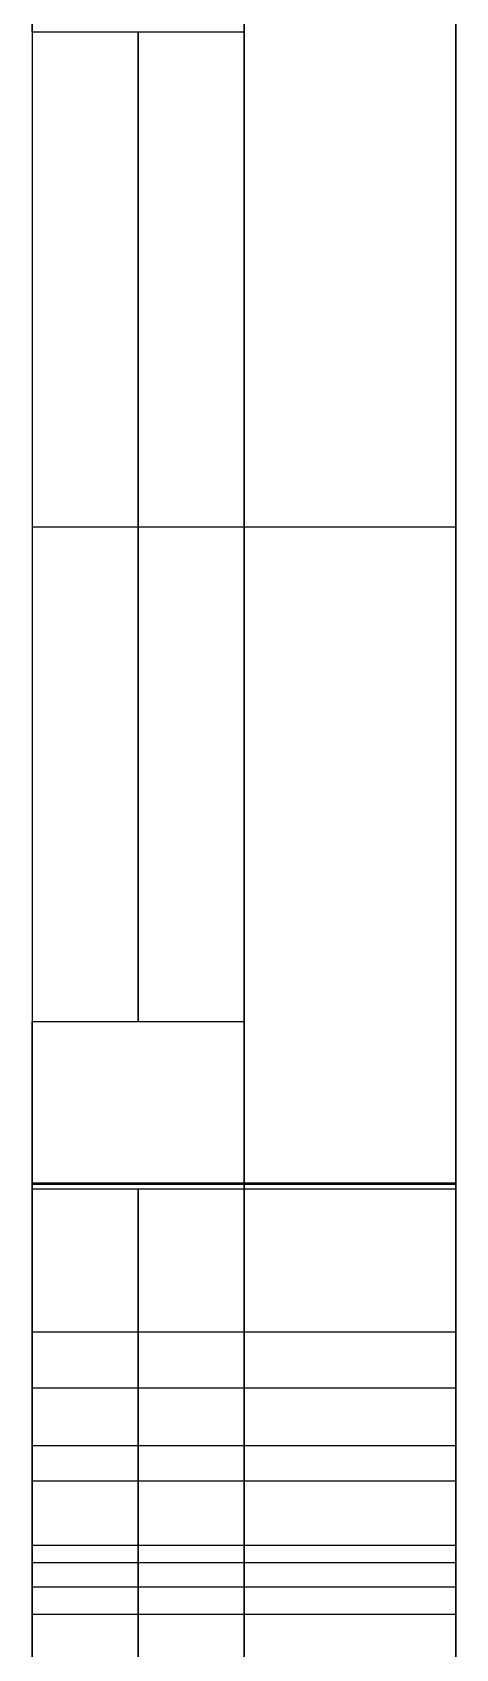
# Model space of a CAD drawing. Extents: x 6886 to 7154, y -44440 to -39703.
# Drawn here: x 6886.5 to 6904.5, y -40514 to -40445.4 of the extents above; entities that cross this region are included whole.
import ezdxf

# ---------------------------------------------------------------- set-up
doc = ezdxf.new("R2010")
doc.units = 0
doc.layers.add('ENDS', color=40, linetype='CONTINUOUS')

# ---------------------------------------------------------------- blocks, each defined once
blk = doc.blocks.new('SKYLARK200_END-S-1')
at = {"layer": 'ENDS'}
for p, q in [((-268, 4712.028, 141), (-268, 3945.009, 141)), ((-250, 4712.028, 141), (-250, 3924.028, 141)), ((-250, 3886, 282), (-250, 4021.55, 282)), ((-250, 3886, 264), (-250, 4021.55, 264)), ((-250, 3886, 273), (-250, 4021.55, 273)), ((-268, 4012.128, 56), (-268, 3994.128, 56)), ((-268, 3994.128, 226), (-268, 4012.128, 226)), ((-259, 3934.128, 226), (-259, 4012.128, 226)), ((-259, 4012.128, 56), (-259, 3934.128, 56)), ((-250, 3934.128, 226), (-250, 4012.128, 226)), ((-250, 4012.128, 56), (-250, 3934.128, 56)), ((-259, 3994.128, 56), (-268, 3994.128, 56)), ((-259, 3994.128, 226), (-268, 3994.128, 226)), ((-259, 3952.128, 56), (-259, 3994.128, 56)), ((-259, 3994.128, 226), (-259, 3952.128, 226)), ((-259, 3954.942, 66.5), (-259, 3991.315, 66.5)), ((-259, 3954.942, 215.5), (-259, 3991.315, 215.5)), ((-268, 3973.128, 77), (-259, 3973.128, 77)), ((-268, 3973.128, 205), (-259, 3973.128, 205)), ((-259, 3973.128, 226), (-250, 3973.128, 226)), ((-259, 3973.128, 56), (-259, 3973.128, 77)), ((-259, 3973.128, 56), (-250, 3973.128, 56)), ((-259, 3973.128, 226), (-259, 3973.128, 205)), ((-250, 3953.775, 282), (-250, 3953.775, 264)), ((-268, 3934.128, 226), (-268, 3952.128, 226)), ((-268, 3952.128, 56), (-259, 3952.128, 56)), ((-268, 3952.128, 56), (-268, 3934.128, 56)), ((-268, 3952.128, 226), (-259, 3952.128, 226)), ((-268, 3932.624, 282), (-268, 3945.278, 282)), ((-268, 3945.278, 282), (-250, 3945.278, 282)), ((-268, 3945.278), (-250, 3945.278)), ((-268, 3945.278), (-268, 3932.624)), ((-268, 3945.215, 281.128), (-250, 3945.215, 281.128)), ((-268, 3945.215, 0.872), (-250, 3945.215, 0.872)), ((-268, 3945.028, 141.899), (-259, 3945.028, 141.899)), ((-268, 3945.027, 280.284), (-250, 3945.027, 280.284)), ((-268, 3945.027, 280.284), (-268, 3928.128, 232)), ((-268, 3928.128, 50), (-268, 3945.027, 1.716)), ((-268, 3945.027, 1.716), (-250, 3945.027, 1.716)), ((-259, 3932.624, 282), (-259, 3945.278, 282)), ((-259, 3945.278), (-259, 3932.624)), ((-259, 3924.028, 141.899), (-259, 3945.028, 141.899)), ((-259, 3945.027, 280.284), (-259, 3928.128, 232)), ((-259, 3928.128, 50), (-259, 3945.027, 1.716)), ((-250, 3932.624, 282), (-250, 3945.278, 282)), ((-250, 3945.278), (-250, 3932.624)), ((-250, 3945.027, 280.284), (-250, 3928.128, 232)), ((-250, 3928.128, 50), (-250, 3945.027, 1.716)), ((-268, 3938.951, 282), (-250, 3938.951, 282)), ((-268, 3938.951), (-250, 3938.951)), ((-268, 3936.578, 256.142), (-250, 3936.578, 256.142)), ((-268, 3936.578, 25.858), (-250, 3936.578, 25.858)), ((-268, 3934.128, 226), (-250, 3934.128, 226)), ((-268, 3934.128, 56), (-250, 3934.128, 56)), ((-259, 3934.528, 123.712), (-259, 3934.528, 160.086)), ((-268, 3932.624, 282), (-250, 3932.624, 282)), ((-268, 3932.624), (-250, 3932.624)), ((-268, 3929.886, 227.757), (-250, 3929.886, 227.757)), ((-268, 3929.886, 54.243), (-250, 3929.886, 54.243)), ((-268, 3929.16, 283.101), (-250, 3929.16, 283.101)), ((-268, 3929.16, -1.101), (-250, 3929.16, -1.101)), ((-268, 3928.128, 232), (-250, 3928.128, 232)), ((-268, 3928.128, 50), (-250, 3928.128, 50)), ((-268, 3926.967, 286), (-250, 3926.967, 286)), ((-268, 3926.967, -4), (-250, 3926.967, -4))]:
    blk.add_line(p, q, dxfattribs=at)
at = {"layer": 'ENDS', "extrusion": (1, 0, 0)}
for centre, radius, start, end in [((3973.128, 56, -268), 21, 0, 180), ((3973.128, 56, -259), 21, 0, 180), ((3973.128, 226, -259), 21, 180, 0), ((3924.028, 141.899, -259), 21, 270, 90), ((3934.128, 232, -268), 6, 180, 270), ((3934.128, 50, -268), 6, 90, 180), ((3934.128, 232, -259), 6, 180, 270), ((3934.128, 50, -259), 6, 90, 180), ((3934.128, 232, -250), 6, 180, 270), ((3934.128, 50, -250), 6, 90, 180), ((3932.624, 288, -268), 6, 199.47122, 270), ((3932.624, -6, -268), 6, 90, 160.52878), ((3932.624, 288, -259), 6, 199.47122, 270), ((3932.624, -6, -259), 6, 90, 160.52878), ((3932.624, 288, -250), 6, 199.47122, 270), ((3932.624, -6, -250), 6, 90, 160.52878)]:
    blk.add_arc(centre, radius, start, end, dxfattribs=at)
at = {"layer": 'ENDS', "extrusion": (-1, 0, 0)}
for centre, radius, start, end in [((-3973.128, 226, 268), 21, 180, 0), ((-3973.128, 56, 263.5), 21, 0, 180), ((-3973.128, 226, 263.5), 21, 180, 0), ((-3939.278, 282, 268), 6, 180, 196.62295), ((-3939.278, 0, 268), 6, 163.37705, 180), ((-3924.028, 141.899, 268), 21, 90, 270), ((-3924.028, 141.899, 263.5), 21, 90, 270), ((-3939.278, 282, 259), 6, 180, 196.62295), ((-3939.278, 0, 259), 6, 163.37705, 180), ((-3939.278, 282, 250), 6, 180, 196.62295), ((-3939.278, 0, 250), 6, 163.37705, 180), ((-3915.653, 282, 268), 12, 19.47122, 160.52878), ((-3915.653, 0, 268), 12, 199.47122, 340.52878), ((-3915.653, 282, 259), 12, 19.47122, 160.52878), ((-3915.653, 0, 259), 12, 199.47122, 340.52878), ((-3915.653, 282, 250), 12, 19.47122, 160.52878), ((-3915.653, 0, 250), 12, 199.47122, 340.52878)]:
    blk.add_arc(centre, radius, start, end, dxfattribs=at)

msp = doc.modelspace()

# ---------------------------------------------------------------- block references
at = {"layer": 'ENDS'}
msp.add_blockref('SKYLARK200_END-S-1', (7154.495, -44439.531, 18), dxfattribs=at)

doc.saveas('drawing.dxf')
